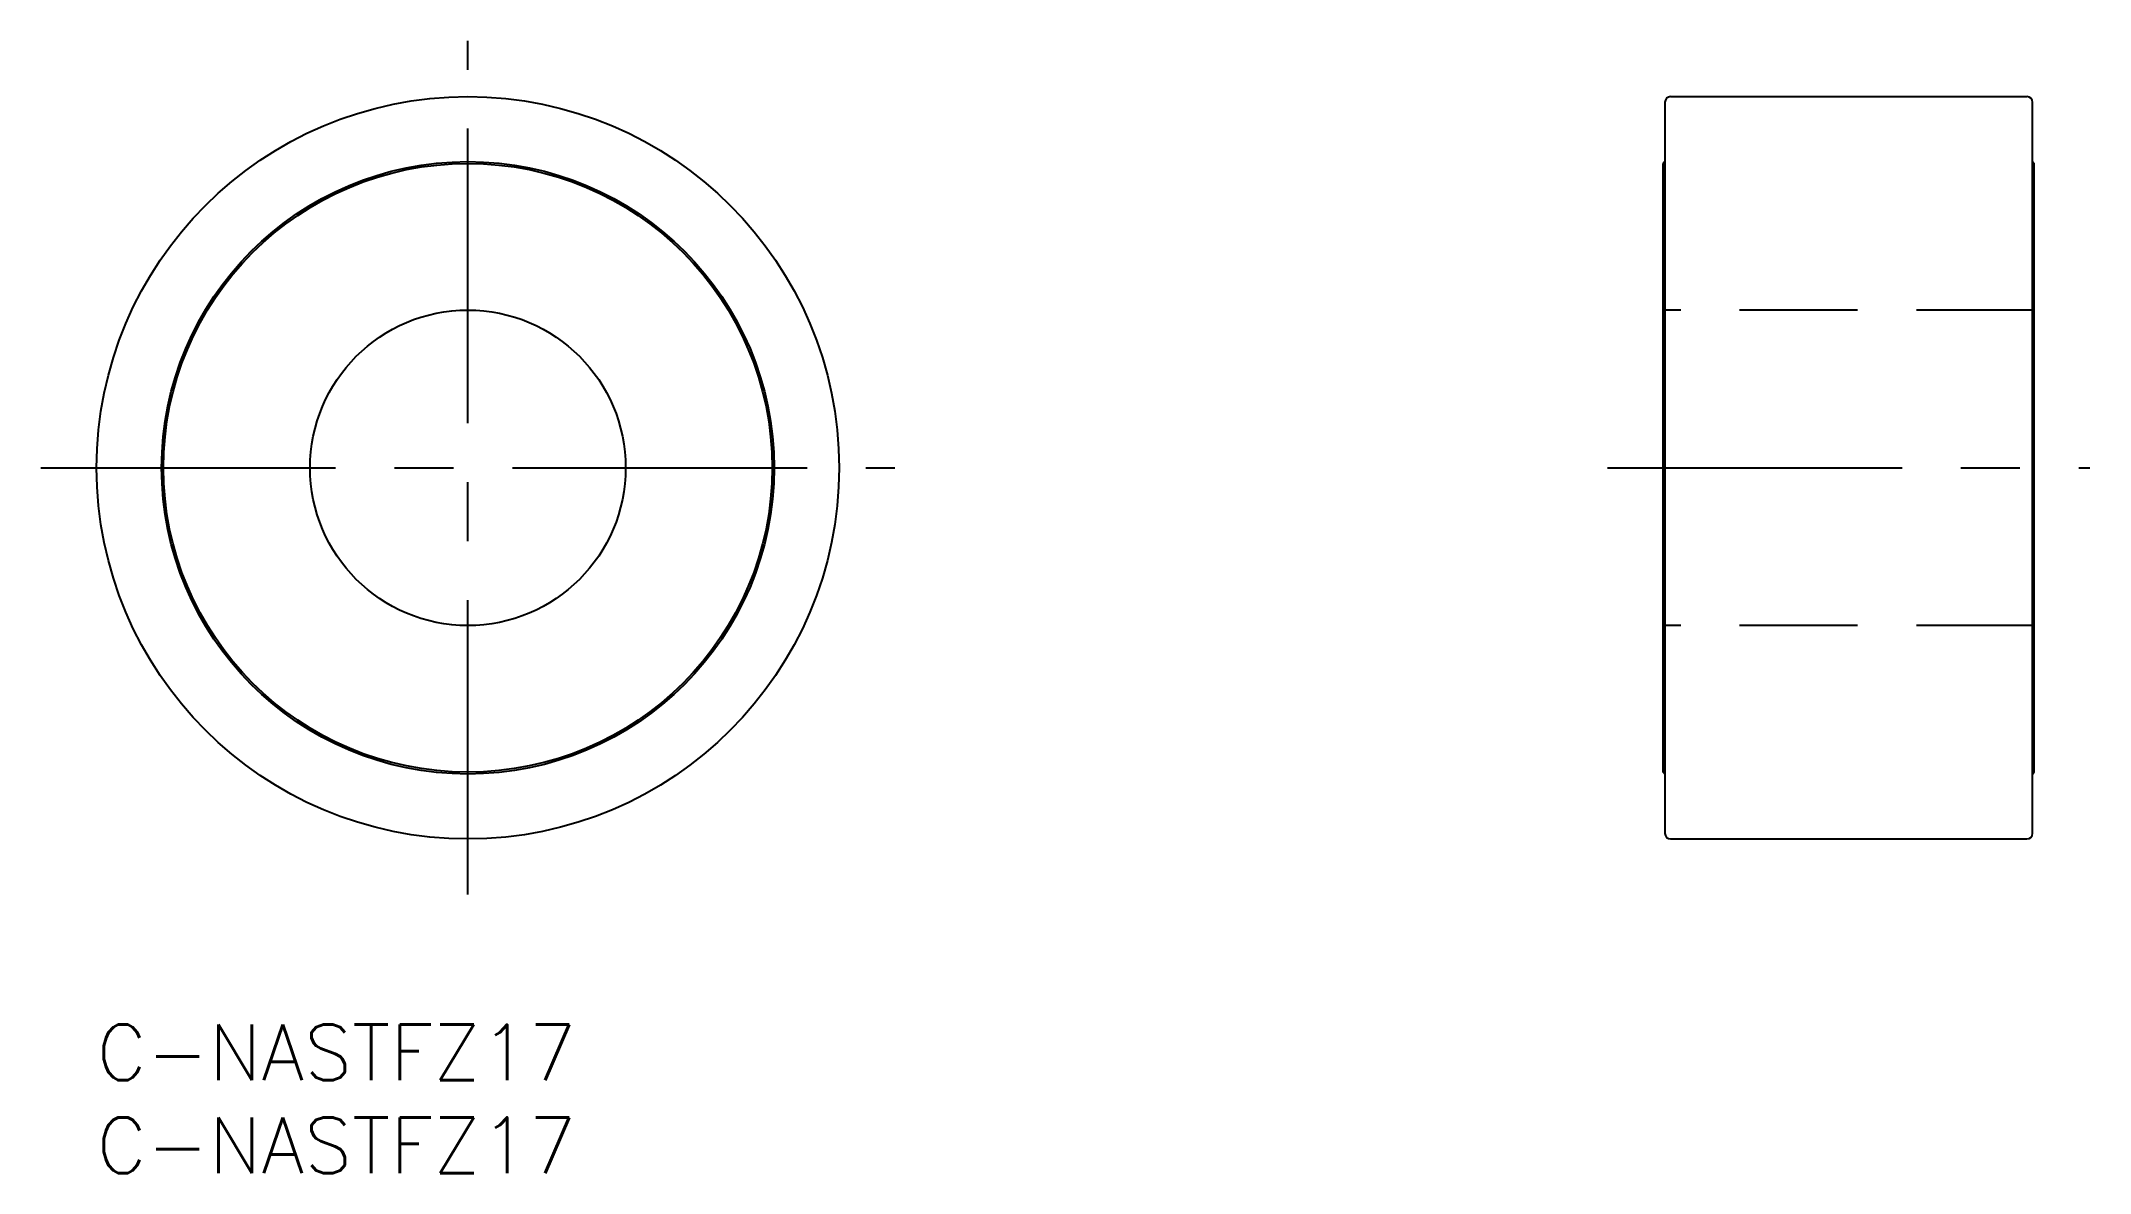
# Model space of a CAD drawing. Extents: x -3 to 107, y -8 to 53.
import ezdxf

# ---------------------------------------------------------------- set-up
doc = ezdxf.new("R2010")
doc.units = 0
doc.header["$LTSCALE"] = 0.5
doc.linetypes.add('CENTER', pattern=[50.8, 31.75, -6.35, 6.35, -6.35])
doc.linetypes.add('DASHED', pattern=[19.05, 12.7, -6.35])
for name, color, linetype in [('MSM_CENTER', 1, 'CENTER'), ('MSM_CONTINUOUS', 7, 'CONTINUOUS'), ('MSM_DASHED', 4, 'DASHED'), ('MSM_PART_NUMBER', 7, 'CONTINUOUS')]:
    doc.layers.add(name, color=color, linetype=linetype)
doc.styles.get("Standard").update_dxf_attribs({"font": 'txt.shx', "height": 3, "bigfont": 'bigfont.shx'})

# ---------------------------------------------------------------- blocks, each defined once
blk = doc.blocks.new('*U13')
at = {"layer": 'MSM_PART_NUMBER'}
blk.add_text('C-NASTFZ17', height=3, dxfattribs=at).set_placement((0, -3))
blk = doc.blocks.new('*U14')
at = {"layer": 'MSM_PART_NUMBER'}
blk.add_text('C-NASTFZ17', height=3, dxfattribs=at).set_placement((0, -8))

msp = doc.modelspace()

# ---------------------------------------------------------------- linework, layer by layer
at = {"layer": 'MSM_CENTER'}
for p, q in [((20, 7), (20, 53)), ((-3, 30), (43, 30)), ((81.4, 30), (107.4, 30))]:
    msp.add_line(p, q, dxfattribs=at)
at = {"layer": 'MSM_CONTINUOUS'}
for p, q in [((84.5, 49.7), (84.5, 10.3)), ((84.8, 50), (104, 50)), ((104.3, 10.3), (104.3, 49.7)), ((84.5, 46.5), (84.4, 46.4)), ((84.4, 13.6), (84.4, 46.4)), ((104.3, 46.5), (104.4, 46.4)), ((104.4, 13.6), (104.4, 46.4)), ((84.5, 13.5), (84.4, 13.6)), ((104.3, 13.5), (104.4, 13.6)), ((84.8, 10), (104, 10))]:
    msp.add_line(p, q, dxfattribs=at)
for radius in [20, 16.5, 16.4, 8.5]:
    msp.add_circle((20, 30), radius, dxfattribs=at)
for centre, start, end in [((84.8, 49.7), 90, 180), ((104, 49.7), 0, 90), ((84.8, 10.3), 180, 270), ((104, 10.3), 270, 0)]:
    msp.add_arc(centre, 0.3, start, end, dxfattribs=at)
at = {"layer": 'MSM_DASHED'}
for p, q in [((104.4, 38.5), (84.4, 38.5)), ((104.4, 21.5), (84.4, 21.5))]:
    msp.add_line(p, q, dxfattribs=at)

# ---------------------------------------------------------------- block references
at = {"layer": 'MSM_CONTINUOUS'}
for name in ['*U13', '*U14']:
    msp.add_blockref(name, (0, 0), dxfattribs=at)

doc.saveas('drawing.dxf')
